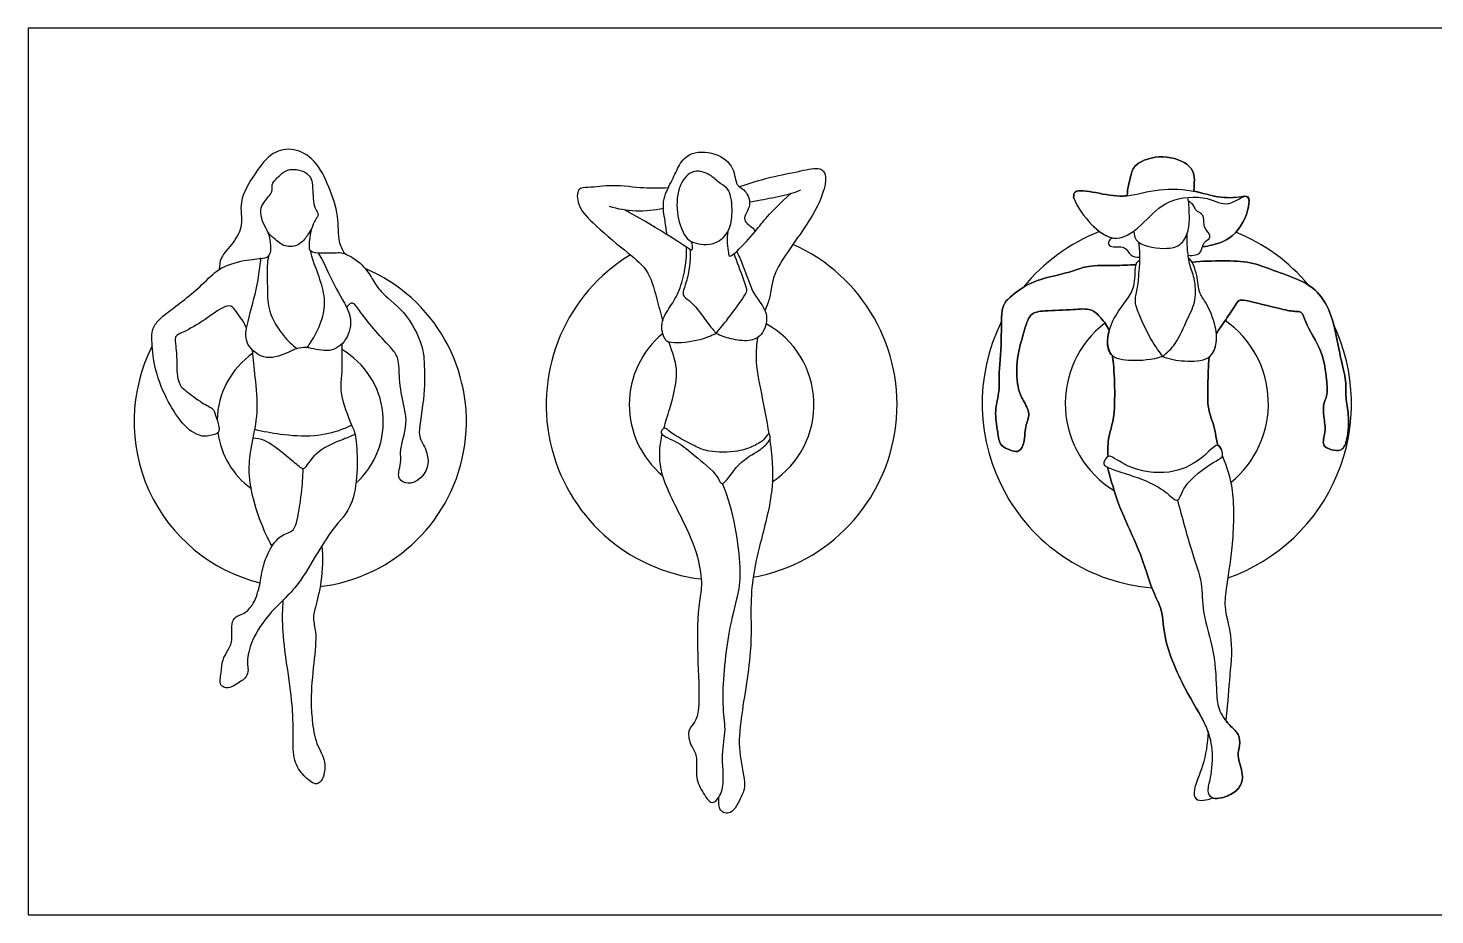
# Model space of a CAD drawing. Header units: millimetres. Extents: x 144.8 to 160.3, y 0.8 to 12.7.
# Drawn here: x 144.804 to 148.674, y 10.219 to 12.657 of the extents above; entities that cross this region are included whole.
import ezdxf

# ---------------------------------------------------------------- set-up
doc = ezdxf.new("R2010")
doc.units = ezdxf.units.MM
doc.layers.add('AG-PEOPLE', color=7, linetype='Continuous', true_color=0x66ccff)
doc.layers.add('X-VPRT', color=6, linetype='Continuous', true_color=0xff00ff)

msp = doc.modelspace()

# ---------------------------------------------------------------- linework, layer by layer
at = {"layer": 'AG-PEOPLE'}
for centre, radius, start, end in [((147.9363, 11.6249), 0.508, 111.3544, 141.0051), ((147.9363, 11.6249), 0.508, 39.8457, 68.0286), ((146.7116, 11.6219), 0.4826, 280.3548, 66.0178), ((146.7116, 11.6219), 0.4826, 121.3369, 263.3239), ((145.5524, 11.5755), 0.4572, 276.8853, 67.0012), ((146.7116, 11.6219), 0.254, 303.2796, 61.2013), ((147.9363, 11.6249), 0.508, 153.5581, 265.3734), ((147.9363, 11.6249), 0.2794, 127.5564, 238.7603), ((147.9363, 11.6249), 0.2794, 309.2351, 54.8925), ((147.9363, 11.6249), 0.508, 289.3988, 25.4576), ((146.7116, 11.6219), 0.254, 129.586, 230.1866), ((145.5524, 11.5755), 0.4572, 152.9629, 256.037), ((145.5524, 11.5755), 0.2286, 312.117, 59.8849), ((145.5524, 11.5755), 0.2286, 124.7949, 178.9995), ((145.5524, 11.5755), 0.2286, 187.6664, 233.6943)]:
    msp.add_arc(centre, radius, start, end, dxfattribs=at)
for points, knots in [([(145.6749, 12.0372), (145.6689, 12.0478), (145.6557, 12.0705), (145.6599, 12.1431), (145.6327, 12.2203), (145.5973, 12.2949), (145.5365, 12.3304), (145.4722, 12.3183), (145.4269, 12.2578), (145.3805, 12.1815), (145.3978, 12.116), (145.3699, 12.0672), (145.3314, 12.0281), (145.3299, 12.0045), (145.3295, 11.9937)], [0, 0, 0, 0, 0.337632, 0.803463, 1.316422, 1.820855, 2.270177, 2.694549, 3.177459, 3.698722, 4.139709, 4.549305, 4.957103, 5.27518, 5.27518, 5.27518, 5.27518]), ([(146.5612, 12.0897), (146.5592, 12.1022), (146.5569, 12.1276), (146.5454, 12.182), (146.5734, 12.234), (146.5918, 12.276), (146.6194, 12.3182), (146.6958, 12.3188), (146.7489, 12.2769), (146.749, 12.2236), (146.7753, 12.2164), (146.7996, 12.1707), (146.7607, 12.1291), (146.8004, 12.1082), (146.8021, 12.1011), (146.8039, 12.098)], [0, 0, 0, 0, 0.353725, 0.771817, 1.20554, 1.596808, 1.981185, 2.457176, 2.914216, 3.298093, 3.573641, 3.95394, 4.331921, 4.659155, 4.846085, 4.846085, 4.846085, 4.846085]), ([(145.4049, 11.8324), (145.3982, 11.8477), (145.3795, 11.8734), (145.3631, 11.8976), (145.3342, 11.8882), (145.2856, 11.8509), (145.2292, 11.8199), (145.2165, 11.8159), (145.2059, 11.8064), (145.2109, 11.7811), (145.2137, 11.7339), (145.2128, 11.7017), (145.2206, 11.6792), (145.2247, 11.6702), (145.2392, 11.6591), (145.2813, 11.6262), (145.3129, 11.6116), (145.3168, 11.5989), (145.334, 11.5553), (145.3257, 11.5443), (145.3172, 11.539), (145.2912, 11.5338), (145.2801, 11.536), (145.2529, 11.5458), (145.2221, 11.5755), (145.1811, 11.6402), (145.1493, 11.7248), (145.144, 11.7967), (145.1431, 11.8281), (145.1639, 11.8572), (145.1907, 11.8769), (145.2856, 11.9506), (145.3239, 11.9973), (145.3955, 12.0208), (145.4481, 12.0237), (145.4663, 12.0285), (145.4729, 12.0452), (145.4706, 12.0748), (145.4632, 12.1012), (145.4469, 12.1244), (145.4412, 12.1584), (145.452, 12.1804), (145.4788, 12.2063), (145.4716, 12.227), (145.4888, 12.2463), (145.5107, 12.2663), (145.5373, 12.2717), (145.5719, 12.2605), (145.584, 12.2421), (145.5873, 12.2183), (145.5881, 12.1613), (145.6058, 12.1464), (145.5942, 12.1317), (145.5876, 12.1178), (145.5788, 12.0903), (145.5755, 12.0558), (145.5794, 12.0417), (145.6112, 12.0382), (145.6559, 12.0403), (145.6754, 12.0397), (145.7267, 12.0091), (145.7535, 11.9618), (145.7783, 11.9247), (145.8524, 11.8712), (145.8924, 11.776), (145.8928, 11.7354), (145.8975, 11.6519), (145.876, 11.5462), (145.8836, 11.5257), (145.9022, 11.4924), (145.9071, 11.4515), (145.8716, 11.3974), (145.8341, 11.4035), (145.8241, 11.4217), (145.8203, 11.4312), (145.8295, 11.4584), (145.829, 11.476), (145.823, 11.5061), (145.8519, 11.5538), (145.8377, 11.6175), (145.8232, 11.6904), (145.8254, 11.7486), (145.8046, 11.7762), (145.7585, 11.8248), (145.7229, 11.869), (145.702, 11.9), (145.6925, 11.9026), (145.6825, 11.8944), (145.6803, 11.8891)], [0, 0, 0, 0, 0.395132, 0.674414, 0.947897, 1.401669, 1.847972, 2.0461, 2.232046, 2.506506, 2.896914, 3.221452, 3.484836, 3.652668, 3.882233, 4.299506, 4.628038, 4.807985, 5.575889, 5.765466, 5.918424, 6.327943, 6.507404, 6.798179, 7.160902, 7.649709, 8.191863, 8.661424, 8.967749, 9.279572, 9.611604, 10.217311, 10.666152, 11.142218, 11.548364, 11.772252, 11.991921, 12.296083, 12.589426, 12.887101, 13.204375, 13.482424, 13.809776, 14.048859, 14.320311, 14.62469, 14.911716, 15.240408, 15.488379, 15.766888, 16.185935, 16.428344, 16.642338, 16.864131, 17.168086, 17.497991, 17.686335, 17.98946, 18.366072, 18.614362, 19.032447, 19.446013, 19.813682, 20.347775, 20.904793, 21.25699, 21.775367, 22.350008, 22.604636, 22.93637, 23.296299, 23.721837, 24.73748, 24.73748, 24.955208, 25.497577, 25.497577, 25.497577, 27.056658, 27.504465, 27.99565, 28.40962, 28.728263, 29.1843, 29.622867, 29.949142, 30.103614, 30.334442, 30.334442, 30.334442, 30.334442]), ([(146.7604, 12.2215), (146.7889, 12.2312), (146.8459, 12.2486), (146.9254, 12.2632), (146.9818, 12.277), (147.0022, 12.2532), (146.9906, 12.1931), (146.9408, 12.1038), (146.8481, 11.9857), (146.8485, 11.9233), (146.8358, 11.8927), (146.8309, 11.8802)], [0, 0, 0, 0, 0.544207, 1.069714, 1.484572, 1.756058, 2.176905, 2.773594, 3.469789, 3.934066, 4.214964, 4.214964, 4.214964, 4.214964]), ([(148.0105, 12.2089), (148.011, 12.215), (148.0121, 12.2333), (148.0128, 12.2521), (148.0007, 12.2845), (147.9264, 12.3142), (147.8461, 12.2872), (147.8369, 12.2491), (147.8278, 12.2143), (147.8276, 12.1966)], [-2.501402, -2.501402, -2.501402, -2.501402, -2.365114, -2.070327, -1.760401, -1.261589, -0.758754, -0.417862, 0, 0, 0, 0]), ([(147.8276, 12.1966), (147.8278, 12.2143), (147.8369, 12.2491), (147.8461, 12.2872), (147.9264, 12.3142), (148.0007, 12.2845), (148.0128, 12.2521), (148.0121, 12.2333), (148.011, 12.215), (148.0105, 12.2089)], [0, 0, 0, 0, 0.417862, 0.758754, 1.261589, 1.760401, 2.070327, 2.365114, 2.501402, 2.501402, 2.501402, 2.501402]), ([(146.6352, 12.0677), (146.6245, 12.0714), (146.6093, 12.0835), (146.5859, 12.1422), (146.5887, 12.2175), (146.6264, 12.2722), (146.6805, 12.2576), (146.7079, 12.2274), (146.737, 12.2153), (146.7423, 12.1489), (146.7363, 12.1013), (146.6966, 12.0577), (146.6502, 12.0626), (146.6352, 12.0677)], [0, 0, 0, 0, 0.307287, 0.749673, 1.252091, 1.681774, 2.075233, 2.439057, 2.739506, 3.186486, 3.590494, 4.005199, 4.43922, 4.43922, 4.43922, 4.43922]), ([(146.5648, 12.2179), (146.5423, 12.2171), (146.4972, 12.2154), (146.4141, 12.2281), (146.3483, 12.2181), (146.3127, 12.2191), (146.3141, 12.1661), (146.358, 12.1199), (146.4431, 12.0465), (146.5117, 11.9958), (146.5288, 11.9299), (146.5439, 11.8732), (146.5495, 11.8531)], [0, 0, 0, 0, 0.470652, 0.998688, 1.469932, 1.765973, 2.124908, 2.58511, 3.196836, 3.71547, 4.243094, 4.538656, 4.538656, 4.538656, 4.538656]), ([(146.7288, 12.0982), (146.724, 12.0792), (146.7298, 12.0419), (146.7323, 12.0259), (146.7586, 12.0466), (146.806, 12.0987), (146.8355, 12.14), (146.8724, 12.1755), (146.9034, 12.2032)], [0, 0, 0, 0, 0.439282, 0.616565, 0.902102, 1.391511, 1.810426, 2.306098, 2.306098, 2.306098, 2.306098]), ([(146.7887, 12.1795), (146.8095, 12.1829), (146.8479, 12.1901), (146.9109, 12.2041), (146.9234, 12.2101), (146.9296, 12.2128)], [0, 0, 0, 0, 0.455396, 0.905712, 1.162018, 1.162018, 1.162018, 1.162018]), ([(147.68, 12.1918), (147.6804, 12.1969), (147.6785, 12.2153), (147.747, 12.2048), (147.8173, 12.1883), (147.9031, 12.2165), (148.0046, 12.2152), (148.0842, 12.1869), (148.1314, 12.192), (148.1538, 12.1957)], [0, 0, 0, 0, 0.224338, 0.655527, 1.15819, 1.694612, 2.270819, 2.793515, 3.265681, 3.265681, 3.265681, 3.265681]), ([(147.8276, 12.1966), (147.824, 12.1962), (147.795, 12.1936), (147.747, 12.2048), (147.6785, 12.2153), (147.6804, 12.1969), (147.68, 12.1918)], [-1.227824, -1.227824, -1.227824, -1.227824, -1.15819, -0.655527, -0.224338, 0, 0, 0, 0]), ([(147.68, 12.1918), (147.6905, 12.164), (147.7244, 12.1165), (147.7981, 12.0598), (147.8783, 12.124), (147.9348, 12.1907), (148.0492, 12.1981), (148.1027, 12.1603), (148.1587, 12.2082), (148.1671, 12.1691), (148.133, 12.0834), (148.0708, 12.0618), (148.0407, 12.0567), (148.0342, 12.056)], [0, 0, 0, 0, 0.541065, 1.047071, 1.583551, 2.125682, 2.710692, 3.157481, 3.572504, 3.841699, 4.380774, 4.890509, 5.032762, 5.032762, 5.032762, 5.032762]), ([(147.68, 12.1918), (147.6905, 12.164), (147.7218, 12.1202), (147.7657, 12.0849), (147.7859, 12.0807)], [0, 0, 0, 0, 0.5410649, 0.965513, 0.965513, 0.965513, 0.965513]), ([(147.8446, 12.099), (147.8471, 12.0882), (147.8503, 12.0597), (147.9394, 12.0468), (147.9781, 12.0612), (147.9987, 12.101), (147.9987, 12.1474), (147.9968, 12.1771), (147.9945, 12.1919)], [0, 0, 0, 0, 0.329721, 0.844718, 1.209827, 1.572998, 1.962745, 2.346451, 2.346451, 2.346451, 2.346451]), ([(148.1495, 12.1949), (148.1285, 12.1917), (148.0844, 12.1876), (148.0374, 12.2036), (148.0105, 12.2089)], [-3.2354571, -3.2354571, -3.2354571, -3.2354571, -2.7935148, -2.3065876, -2.3065876, -2.3065876, -2.3065876]), ([(148.0342, 12.056), (148.0407, 12.0567), (148.0708, 12.0618), (148.133, 12.0834), (148.1671, 12.1691), (148.1616, 12.1949), (148.1495, 12.1949)], [-5.032762, -5.032762, -5.032762, -5.032762, -4.883825, -4.35014, -3.785735, -3.503892, -3.503892, -3.503892, -3.503892]), ([(146.5515, 12.1616), (146.5269, 12.156), (146.476, 12.1509), (146.4268, 12.1596), (146.4032, 12.1668)], [0, 0, 0, 0, 0.4984867, 0.9911095, 0.9911095, 0.9911095, 0.9911095]), ([(146.6272, 12.0711), (146.6306, 12.0641), (146.6331, 12.0437), (146.619, 12.0523), (146.5577, 12.0935), (146.4618, 12.1484), (146.4486, 12.1554), (146.4451, 12.1573)], [0, 0, 0, 0, 0.276837, 0.431021, 0.937953, 1.554727, 1.740968, 1.740968, 1.740968, 1.740968]), ([(147.995, 12.0328), (148.0016, 12.0315), (148.0154, 12.0328), (148.0329, 12.0398), (148.0341, 12.0702), (148.0634, 12.0795), (148.0426, 12.1056), (148.0372, 12.117), (148.0409, 12.146), (148.0139, 12.1543), (148.0126, 12.1692), (148.0016, 12.1783), (147.9959, 12.1818)], [0, 0, 0, 0, 0.258554, 0.490448, 0.786732, 1.05356, 1.339771, 1.557408, 1.840984, 2.116568, 2.324703, 2.581654, 2.581654, 2.581654, 2.581654]), ([(145.5854, 12.1101), (145.5814, 12.1019), (145.5714, 12.0866), (145.5509, 12.0581), (145.5091, 12.0533), (145.4821, 12.0776), (145.4696, 12.0889), (145.464, 12.0953)], [0, 0, 0, 0, 0.292952, 0.616222, 0.957989, 1.286516, 1.568355, 1.568355, 1.568355, 1.568355]), ([(147.7859, 12.0807), (147.7814, 12.0781), (147.7731, 12.0693), (147.7798, 12.0514), (147.8245, 12.062), (147.8337, 12.0292), (147.8531, 12.0277), (147.8614, 12.0276)], [0, 0, 0, 0, 0.227263, 0.430184, 0.781424, 1.078474, 1.363749, 1.363749, 1.363749, 1.363749]), ([(147.7859, 12.0807), (147.7814, 12.0781), (147.7731, 12.0693), (147.7798, 12.0514), (147.8245, 12.062), (147.8337, 12.0292), (147.8531, 12.0277), (147.8614, 12.0276)], [0, 0, 0, 0, 0.227263, 0.430184, 0.781424, 1.078474, 1.363749, 1.363749, 1.363749, 1.363749]), ([(147.9242, 11.7543), (147.9372, 11.7649), (147.963, 11.7874), (147.9931, 11.859), (148.0186, 11.9075), (148.0141, 11.9702), (147.9972, 12.0076), (147.9931, 12.0504), (147.9924, 12.0658), (147.9924, 12.0924)], [0, 0, 0, 0, 0.406153, 0.904513, 1.334205, 1.77327, 2.146854, 2.514124, 2.788722, 2.788722, 2.788722, 2.788722]), ([(145.6012, 12.0398), (145.6048, 12.0345), (145.6166, 12.0167), (145.6491, 11.9372), (145.6994, 11.8677), (145.6839, 11.7981), (145.6348, 11.762), (145.5768, 11.7801), (145.5478, 11.7792), (145.5204, 11.7663), (145.4588, 11.7386), (145.399, 11.7863), (145.404, 11.8415), (145.4332, 11.9361), (145.4412, 11.9979), (145.4434, 12.0167), (145.4442, 12.0253)], [0.084386, 0.084386, 0.084386, 0.084386, 0.300292, 0.830507, 1.351784, 1.793549, 2.204789, 2.627597, 2.920575, 3.224818, 3.66771, 4.111272, 4.513168, 5.076708, 5.517271, 5.802677, 5.802677, 5.802677, 5.802677]), ([(145.57, 11.7787), (145.5735, 11.7826), (145.5811, 11.7903), (145.611, 11.8455), (145.6235, 11.8995), (145.6115, 11.9575), (145.588, 12.0151), (145.5835, 12.0349), (145.5812, 12.0446)], [0, 0, 0, 0, 0.220089, 0.653359, 1.075953, 1.506117, 1.943885, 2.249503, 2.249503, 2.249503, 2.249503]), ([(146.6246, 12.049), (146.6255, 12.0339), (146.6247, 12.0039), (146.6157, 11.9605), (146.6042, 11.9325), (146.6074, 11.9168), (146.6317, 11.9052), (146.677, 11.8404), (146.6899, 11.826), (146.6966, 11.8179), (146.6821, 11.8108), (146.6521, 11.7978), (146.5955, 11.79), (146.564, 11.7935), (146.556, 11.7979), (146.5391, 11.8427), (146.5672, 11.8871), (146.5945, 11.9292), (146.6114, 11.9879), (146.6157, 12.0324), (146.6153, 12.055)], [0, 0, 0, 0, 0.385716, 0.770879, 1.080148, 1.282915, 1.570934, 2.075696, 2.397056, 2.397056, 2.397056, 2.795916, 3.322056, 3.322056, 3.522939, 3.892987, 4.301468, 4.708522, 5.152421, 5.623504, 5.623504, 5.623504, 5.623504]), ([(146.7532, 12.0435), (146.7589, 12.0313), (146.7694, 12.0083), (146.7897, 11.9511), (146.7984, 11.9307), (146.8142, 11.9072), (146.8439, 11.8671), (146.8248, 11.8105), (146.7873, 11.7943), (146.736, 11.8018), (146.7094, 11.8115), (146.6966, 11.8179)], [0, 0, 0, 0, 0.364634, 0.804803, 1.075105, 1.372919, 1.768455, 2.18253, 2.532487, 2.937961, 3.313775, 3.313775, 3.313775, 3.313775]), ([(146.6966, 11.8179), (146.7099, 11.8337), (146.7318, 11.8619), (146.783, 11.9299), (146.7803, 11.9425), (146.7699, 11.9729), (146.7546, 12.015), (146.7458, 12.037)], [0, 0, 0, 0, 0.451432, 0.960101, 1.147346, 1.458486, 1.942068, 1.942068, 1.942068, 1.942068]), ([(147.8586, 12.069), (147.8616, 12.0483), (147.862, 12.0055), (147.8585, 11.9886), (147.857, 11.9437), (147.8451, 11.9082), (147.8585, 11.871), (147.8944, 11.7926), (147.9157, 11.7674), (147.9242, 11.7543)], [0, 0, 0, 0, 0.453725, 0.702066, 1.076804, 1.422887, 1.778462, 2.307022, 2.699543, 2.699543, 2.699543, 2.699543]), ([(147.995, 12.0328), (148.0016, 12.0315), (148.0154, 12.0328), (148.03, 12.0386), (148.0327, 12.0509), (148.0342, 12.056)], [0, 0, 0, 0, 0.2585535, 0.4904477, 0.6558013, 0.6558013, 0.6558013, 0.6558013]), ([(145.465, 12.0304), (145.4634, 12.0214), (145.4596, 12.003), (145.4629, 11.9363), (145.4619, 11.8784), (145.5047, 11.8095), (145.53, 11.7867), (145.5437, 11.7762)], [0, 0, 0, 0, 0.293718, 0.742377, 1.177374, 1.667133, 2.0691, 2.0691, 2.0691, 2.0691]), ([(147.8513, 12.0065), (147.8312, 12.006), (147.7928, 12.0038), (147.7202, 12.0059), (147.6822, 11.9902), (147.6311, 11.9764), (147.5621, 11.9622), (147.5046, 11.9186), (147.4786, 11.8906), (147.4839, 11.7981), (147.4728, 11.7018), (147.4774, 11.6602), (147.4609, 11.6041), (147.4716, 11.5494), (147.4758, 11.507), (147.5059, 11.4975), (147.5264, 11.4891), (147.5467, 11.5125), (147.5442, 11.5624), (147.5641, 11.5961), (147.5395, 11.6352), (147.5235, 11.6714), (147.5215, 11.7512), (147.543, 11.8177), (147.5569, 11.8742), (147.6025, 11.8814), (147.678, 11.8819), (147.728, 11.8887), (147.7558, 11.8609), (147.7722, 11.8387), (147.778, 11.8261)], [-11.395137, -11.395137, -11.395137, -11.395137, -10.950807, -10.470189, -10.105477, -9.695226, -9.207951, -8.72991, -8.393778, -7.850481, -7.280465, -6.913074, -6.486261, -6.051448, -5.697139, -5.39441, -5.141312, -4.856977, -4.453917, -4.109315, -3.744628, -3.380293, -2.877424, -2.383938, -1.976033, -1.613076, -1.107082, -0.709754, -0.369907, 0, 0, 0, 0]), ([(147.778, 11.8261), (147.7722, 11.8387), (147.7558, 11.8609), (147.728, 11.8887), (147.678, 11.8819), (147.6025, 11.8814), (147.5569, 11.8742), (147.543, 11.8177), (147.5215, 11.7512), (147.5235, 11.6714), (147.5395, 11.6352), (147.5641, 11.5961), (147.5442, 11.5624), (147.5467, 11.5125), (147.5264, 11.4891), (147.5059, 11.4975), (147.4758, 11.507), (147.4716, 11.5494), (147.4609, 11.6041), (147.4774, 11.6602), (147.4728, 11.7018), (147.4839, 11.7981), (147.4786, 11.8906), (147.5046, 11.9186), (147.5621, 11.9622), (147.6311, 11.9764), (147.6822, 11.9902), (147.7202, 12.0059), (147.7928, 12.0038), (147.8312, 12.006), (147.8513, 12.0065)], [0, 0, 0, 0, 0.369907, 0.709754, 1.107082, 1.613076, 1.976033, 2.383938, 2.877424, 3.380293, 3.744628, 4.109315, 4.453917, 4.856977, 5.141312, 5.39441, 5.697139, 6.051448, 6.486261, 6.913074, 7.280465, 7.850481, 8.393778, 8.72991, 9.207951, 9.695226, 10.105477, 10.470189, 10.950807, 11.395137, 11.395137, 11.395137, 11.395137]), ([(147.9242, 11.7543), (147.8941, 11.7448), (147.8426, 11.7403), (147.7725, 11.7496), (147.7707, 11.818), (147.7973, 11.8734), (147.8314, 11.9155), (147.8507, 11.9508), (147.8483, 12.0092), (147.8553, 12.0152), (147.8614, 12.0184)], [0, 0, 0, 0, 0.513989, 0.954072, 1.380275, 1.836332, 2.251586, 2.622905, 3.043815, 3.239204, 3.239204, 3.239204, 3.239204]), ([(147.8614, 12.0184), (147.8553, 12.0152), (147.8529, 12.0131), (147.8514, 12.0072), (147.8513, 12.0065)], [-3.2392045, -3.2392045, -3.2392045, -3.2392045, -3.0438153, -3.0215727, -3.0215727, -3.0215727, -3.0215727]), ([(147.9242, 11.7543), (147.9436, 11.7472), (147.9825, 11.7399), (148.0547, 11.742), (148.0746, 11.7872), (148.0737, 11.8362), (148.0453, 11.9053), (148.0232, 11.9287), (148.0217, 11.9792), (148.0063, 12.0176), (147.9961, 12.025)], [0, 0, 0, 0, 0.4516, 0.914158, 1.280769, 1.686501, 2.174432, 2.495271, 2.886431, 3.328545, 3.328545, 3.328545, 3.328545]), ([(148.0727, 11.8179), (148.08, 11.8285), (148.0937, 11.8484), (148.1239, 11.8936), (148.1344, 11.9108), (148.1559, 11.9092), (148.2505, 11.8842), (148.287, 11.8775), (148.3097, 11.8789), (148.3168, 11.8446), (148.3668, 11.7684), (148.3758, 11.6947), (148.3794, 11.6467), (148.3656, 11.6245), (148.3676, 11.5881), (148.3756, 11.5476), (148.3601, 11.5085), (148.3898, 11.4968), (148.4195, 11.4925), (148.4355, 11.53), (148.4381, 11.5938), (148.4269, 11.641), (148.4316, 11.6891), (148.4122, 11.7527), (148.3968, 11.8549), (148.3606, 11.9287), (148.3041, 11.9666), (148.2296, 11.9904), (148.1668, 12.0165), (148.0904, 12.0177), (148.0339, 12.0167), (148.0053, 12.0141)], [-11.697585, -11.697585, -11.697585, -11.697585, -11.34138, -10.919921, -10.682456, -10.436743, -9.866627, -9.503105, -9.270496, -8.962645, -8.41331, -7.909327, -7.526184, -7.245801, -6.908686, -6.531362, -6.193509, -5.904634, -5.612684, -5.276811, -4.814842, -4.414963, -4.028695, -3.563264, -2.976428, -2.464495, -2.002341, -1.497554, -1.026785, -0.531194, 0, 0, 0, 0]), ([(148.0053, 12.0141), (148.0339, 12.0167), (148.0904, 12.0177), (148.1668, 12.0165), (148.2296, 11.9904), (148.3041, 11.9666), (148.3606, 11.9287), (148.3968, 11.8549), (148.4122, 11.7527), (148.4316, 11.6891), (148.4269, 11.641), (148.4381, 11.5938), (148.4355, 11.53), (148.4195, 11.4925), (148.3898, 11.4968), (148.3601, 11.5085), (148.3756, 11.5476), (148.3676, 11.5881), (148.3656, 11.6245), (148.3794, 11.6467), (148.3758, 11.6947), (148.3668, 11.7684), (148.3168, 11.8446), (148.3097, 11.8789), (148.287, 11.8775), (148.2505, 11.8842), (148.1559, 11.9092), (148.1344, 11.9108), (148.1239, 11.8936), (148.0937, 11.8484), (148.08, 11.8285), (148.0727, 11.8179)], [0, 0, 0, 0, 0.531194, 1.026785, 1.497554, 2.002341, 2.464495, 2.976428, 3.563264, 4.028695, 4.414963, 4.814842, 5.276811, 5.612684, 5.904634, 6.193509, 6.531362, 6.908686, 7.245801, 7.526184, 7.909327, 8.41331, 8.962645, 9.270496, 9.503105, 9.866627, 10.436743, 10.682456, 10.919921, 11.34138, 11.697585, 11.697585, 11.697585, 11.697585]), ([(146.8104, 11.8063), (146.8077, 11.7886), (146.8035, 11.7347), (146.8197, 11.6603), (146.8354, 11.5801), (146.8413, 11.5423)], [4.681579, 4.681579, 4.681579, 4.681579, 4.977971, 5.555233, 6.092034, 6.092034, 6.092034, 6.092034]), ([(147.778, 11.8261), (147.7769, 11.8223), (147.7712, 11.7986), (147.7719, 11.7723), (147.7871, 11.7557)], [-1.4625962, -1.4625962, -1.4625962, -1.4625962, -1.3721609, -0.9039481, -0.9039481, -0.9039481, -0.9039481]), ([(148.0527, 11.7532), (148.0631, 11.7612), (148.0724, 11.7833), (148.0738, 11.8066), (148.0727, 11.8179)], [0.9448261, 0.9448261, 0.9448261, 0.9448261, 1.2807688, 1.5485777, 1.5485777, 1.5485777, 1.5485777]), ([(145.6669, 11.7889), (145.6673, 11.7731), (145.6671, 11.7418), (145.6667, 11.6994), (145.6591, 11.6556), (145.6927, 11.5639), (145.7089, 11.5386), (145.7148, 11.3568), (145.6479, 11.2909), (145.6003, 11.2163), (145.5508, 11.1298), (145.5067, 11.0856), (145.4588, 11.0393), (145.4136, 10.9686), (145.4053, 10.9123), (145.4102, 10.8935), (145.4054, 10.8721), (145.3895, 10.8618), (145.3556, 10.8376), (145.3282, 10.8494), (145.3356, 10.8854), (145.3373, 10.9201), (145.3529, 10.9447), (145.3685, 10.9737), (145.3605, 11.0177), (145.3745, 11.0407), (145.3967, 11.0453), (145.4237, 11.0695), (145.4416, 11.1211), (145.447, 11.1654), (145.4595, 11.209), (145.492, 11.2632), (145.5322, 11.2722), (145.5447, 11.2976), (145.5571, 11.3813), (145.5598, 11.4227), (145.5605, 11.445)], [0, 0, 0, 0, 0.385123, 0.741753, 1.121877, 1.654826, 1.989134, 2.710502, 3.253867, 3.777491, 4.33381, 4.772861, 5.227501, 5.744623, 6.154876, 6.397371, 6.640666, 6.886202, 7.239764, 7.497814, 7.817761, 8.151942, 8.447507, 8.764678, 9.132824, 9.403304, 9.657409, 9.985254, 10.397149, 10.771096, 11.150509, 11.586924, 11.923975, 12.203922, 12.711879, 13.169859, 13.169859, 13.169859, 13.169859]), ([(145.4751, 11.233), (145.4676, 11.2461), (145.4527, 11.2723), (145.4158, 11.3767), (145.4099, 11.4507), (145.4189, 11.5167), (145.4395, 11.6016), (145.4282, 11.6973), (145.424, 11.7474), (145.4209, 11.7723)], [0, 0, 0, 0, 0.376293, 0.958456, 1.446488, 1.894816, 2.416953, 2.964792, 3.450517, 3.450517, 3.450517, 3.450517]), ([(146.5667, 11.7935), (146.5678, 11.7899), (146.5777, 11.7584), (146.5953, 11.7147), (146.5726, 11.6211), (146.5564, 11.5731), (146.5515, 11.5557)], [4.844345, 4.844345, 4.844345, 4.844345, 4.905778, 5.394578, 5.977838, 6.316364, 6.316364, 6.316364, 6.316364]), ([(147.7871, 11.7557), (147.7905, 11.7277), (147.7938, 11.6735), (147.7927, 11.5821), (147.7745, 11.5345), (147.7739, 11.4974), (147.7747, 11.4797)], [-1.89342, -1.89342, -1.89342, -1.89342, -1.366934, -0.826012, -0.417824, 0, 0, 0, 0]), ([(147.7747, 11.4797), (147.7739, 11.4974), (147.7745, 11.5345), (147.7927, 11.5821), (147.7938, 11.6735), (147.7905, 11.7277), (147.7871, 11.7557)], [0, 0, 0, 0, 0.417824, 0.826012, 1.366934, 1.89342, 1.89342, 1.89342, 1.89342]), ([(148.0764, 11.5102), (148.0722, 11.5281), (148.0685, 11.5622), (148.0471, 11.6107), (148.0496, 11.6773), (148.0505, 11.7276), (148.0527, 11.7532)], [-1.772459, -1.772459, -1.772459, -1.772459, -1.381192, -0.966405, -0.502762, 0, 0, 0, 0]), ([(148.0527, 11.7532), (148.0505, 11.7276), (148.0496, 11.6773), (148.0471, 11.6107), (148.0685, 11.5622), (148.0722, 11.5281), (148.0764, 11.5102)], [0, 0, 0, 0, 0.502762, 0.966405, 1.381192, 1.772459, 1.772459, 1.772459, 1.772459]), ([(145.7032, 11.5399), (145.6923, 11.5357), (145.6709, 11.5259), (145.5996, 11.5), (145.5675, 11.4503), (145.5606, 11.443), (145.5466, 11.454), (145.5134, 11.4819), (145.4557, 11.528), (145.4333, 11.5288), (145.4228, 11.5297)], [0, 0, 0, 0, 0.33091, 0.820473, 1.240139, 1.384553, 1.59044, 1.970483, 2.448351, 2.762162, 2.762162, 2.762162, 2.762162]), ([(145.6935, 11.5659), (145.6834, 11.5606), (145.6618, 11.55), (145.5891, 11.531), (145.498, 11.539), (145.4508, 11.5476), (145.4275, 11.5534)], [0, 0, 0, 0, 0.327803, 0.806174, 1.34452, 1.819082, 1.819082, 1.819082, 1.819082]), ([(146.5476, 11.5408), (146.5463, 11.5355), (146.539, 11.5019), (146.5374, 11.4278), (146.6111, 11.2967), (146.6512, 11.196), (146.6591, 11.1168), (146.6444, 11.0641), (146.6451, 10.9123), (146.6527, 10.7911), (146.6398, 10.7483), (146.6155, 10.726), (146.6264, 10.6825), (146.6475, 10.6561), (146.6375, 10.5994), (146.6562, 10.5609), (146.6842, 10.5172), (146.707, 10.5442), (146.7207, 10.5814), (146.7095, 10.6602), (146.7258, 10.731), (146.7097, 10.8001), (146.727, 10.9938), (146.7585, 11.0982), (146.7683, 11.1773), (146.7451, 11.3334), (146.7136, 11.4048)], [6.413831, 6.413831, 6.413831, 6.413831, 6.516787, 7.069035, 7.769168, 8.375746, 8.864165, 9.283652, 9.992714, 10.633078, 10.995316, 11.302703, 11.663721, 11.995315, 12.409816, 12.801489, 13.165523, 13.442563, 13.804166, 14.312472, 14.790811, 15.272673, 16.070152, 16.667017, 17.172309, 18.048508, 18.048508, 18.048508, 18.048508]), ([(146.7136, 11.4048), (146.7084, 11.404), (146.7016, 11.4315), (146.634, 11.4834), (146.5982, 11.5173), (146.5407, 11.539), (146.547, 11.5519), (146.556, 11.5606), (146.5716, 11.543), (146.6385, 11.5072), (146.6759, 11.4909), (146.7561, 11.4905), (146.7995, 11.5074), (146.8298, 11.5244), (146.8409, 11.5454), (146.8439, 11.539), (146.8472, 11.5291), (146.839, 11.5173), (146.8134, 11.4918), (146.7568, 11.4675), (146.7225, 11.406), (146.7136, 11.4048)], [0, 0, 0, 0, 0.279525, 0.808637, 1.244966, 1.656678, 1.827933, 2.001643, 2.251679, 2.748335, 3.133291, 3.633097, 4.029887, 4.370227, 4.611857, 4.721198, 4.90087, 5.105371, 5.437328, 5.910356, 6.385748, 6.385748, 6.385748, 6.385748]), ([(146.8439, 11.5249), (146.8445, 11.5203), (146.8513, 11.4706), (146.8565, 11.3826), (146.8174, 11.2418), (146.7972, 11.1534), (146.79, 11.0612), (146.7973, 10.9426), (146.7607, 10.7498), (146.7578, 10.6638), (146.78, 10.5751), (146.7668, 10.546), (146.7409, 10.4908), (146.7022, 10.5041), (146.7038, 10.5276), (146.7038, 10.5426)], [6.175256, 6.175256, 6.175256, 6.175256, 6.240958, 6.898056, 7.585525, 8.13405, 8.66989, 9.307479, 10.107579, 10.660419, 11.181728, 11.515896, 11.933825, 12.23086, 12.563288, 12.563288, 12.563288, 12.563288]), ([(147.7629, 11.4593), (147.7619, 11.4642), (147.7694, 11.4754), (147.7799, 11.486), (147.8326, 11.4424), (147.9438, 11.4261), (148.026, 11.4647), (148.0676, 11.511), (148.0822, 11.5107), (148.0907, 11.491), (148.0902, 11.4757), (148.0598, 11.4629), (147.9814, 11.4046), (147.9716, 11.3568), (147.9555, 11.3606), (147.9359, 11.3817), (147.8818, 11.415), (147.794, 11.4412), (147.7642, 11.4527), (147.7629, 11.4593)], [0, 0, 0, 0, 0.235908, 0.420536, 0.858196, 1.468317, 2.017221, 2.440843, 2.632068, 2.855175, 3.098791, 3.411365, 3.981711, 4.349711, 4.529393, 4.824692, 5.286817, 5.851984, 6.168622, 6.168622, 6.168622, 6.168622]), ([(148.0892, 11.4811), (148.0904, 11.4844), (148.0899, 11.4928), (148.0847, 11.5049), (148.0764, 11.5102)], [-3.0363015, -3.0363015, -3.0363015, -3.0363015, -2.8113122, -2.5341749, -2.5341749, -2.5341749, -2.5341749]), ([(147.7747, 11.4797), (147.7728, 11.4788), (147.7682, 11.4737), (147.7619, 11.4642), (147.7629, 11.4593)], [-0.3532042, -0.3532042, -0.3532042, -0.3532042, -0.2359075, 0, 0, 0, 0]), ([(148.0995, 10.7521), (148.1037, 10.7893), (148.1082, 10.8632), (148.1213, 10.9734), (148.0938, 11.0574), (148.1001, 11.1176), (148.1193, 11.2315), (148.1249, 11.3854), (148.102, 11.4503), (148.0892, 11.4811)], [0, 0, 0, 0, 0.607643, 1.211596, 1.736309, 2.17173, 2.787103, 3.500428, 4.070235, 4.070235, 4.070235, 4.070235]), ([(148.0995, 10.7521), (148.1037, 10.7893), (148.1082, 10.8632), (148.1213, 10.9734), (148.0938, 11.0574), (148.1001, 11.1176), (148.1193, 11.2315), (148.1249, 11.3854), (148.102, 11.4503), (148.0892, 11.4811)], [0, 0, 0, 0, 0.607643, 1.211596, 1.736309, 2.17173, 2.787103, 3.500428, 4.070235, 4.070235, 4.070235, 4.070235]), ([(147.7733, 11.4498), (147.7831, 11.4129), (147.803, 11.34), (147.8701, 11.2051), (147.8953, 11.1092), (147.9266, 11.057), (147.926, 10.974), (147.983, 10.8402), (148.0333, 10.7624), (148.048, 10.7277), (148.0503, 10.7214)], [-11.954192, -11.954192, -11.954192, -11.954192, -11.340977, -10.636459, -10.068146, -9.639632, -9.130445, -8.435592, -7.820187, -7.684408, -7.684408, -7.684408, -7.684408]), ([(147.9654, 11.3595), (147.9784, 11.313), (148.002, 11.2214), (148.0364, 11.1321), (148.031, 11.0506), (148.0709, 10.9421), (148.072, 10.8323), (148.077, 10.7797), (148.1112, 10.7361), (148.1357, 10.7175), (148.1386, 10.683), (148.1271, 10.6562), (148.15, 10.6054), (148.1376, 10.5647), (148.1048, 10.544), (148.0581, 10.5334), (148.0471, 10.5621), (148.0591, 10.5978), (148.0653, 10.6756), (148.0453, 10.7439), (147.983, 10.8402), (147.926, 10.974), (147.9266, 11.057), (147.8953, 11.1092), (147.8701, 11.2051), (147.803, 11.34), (147.7831, 11.4129), (147.7733, 11.4498)], [0, 0, 0, 0, 0.689723, 1.242974, 1.748275, 2.366386, 2.965069, 3.378085, 3.791286, 4.105049, 4.421338, 4.726105, 5.140866, 5.497124, 5.85367, 6.222852, 6.490912, 6.840924, 7.340338, 7.820187, 8.435592, 9.130445, 9.639632, 10.068146, 10.636459, 11.340977, 11.954192, 11.954192, 11.954192, 11.954192]), ([(145.6122, 11.2344), (145.6148, 11.2016), (145.6134, 11.138), (145.5945, 11.0668), (145.5855, 11.0327), (145.5988, 10.9941), (145.5894, 10.9105), (145.5799, 10.8109), (145.585, 10.7552), (145.5938, 10.6881), (145.6266, 10.6435), (145.6153, 10.5856), (145.5916, 10.5747), (145.5606, 10.6018), (145.5317, 10.6417), (145.5331, 10.7027), (145.533, 10.735), (145.5315, 10.8), (145.5156, 10.907), (145.5022, 11.0075), (145.504, 11.0595), (145.5057, 11.0849)], [0, 0, 0, 0, 0.555613, 1.031677, 1.350724, 1.691346, 2.206994, 2.770185, 3.192437, 3.64177, 4.058137, 4.461207, 4.704735, 5.042868, 5.440354, 5.865634, 6.184197, 6.624372, 7.214879, 7.781121, 8.269585, 8.269585, 8.269585, 8.269585]), ([(148.0503, 10.7214), (148.0479, 10.6906), (148.0405, 10.6312), (148.0081, 10.5674), (148.013, 10.5343), (148.0385, 10.5329), (148.0539, 10.5368), (148.061, 10.5408)], [0, 0, 0, 0, 0.552073, 1.03327, 1.322074, 1.583807, 1.866626, 1.866626, 1.866626, 1.866626]), ([(148.0503, 10.7214), (148.0479, 10.6906), (148.0405, 10.6312), (148.0081, 10.5674), (148.013, 10.5343), (148.0385, 10.5329), (148.0539, 10.5368), (148.061, 10.5408)], [0, 0, 0, 0, 0.552073, 1.03327, 1.322074, 1.583807, 1.866626, 1.866626, 1.866626, 1.866626]), ([(148.061, 10.5408), (148.0707, 10.5362), (148.1048, 10.544), (148.1376, 10.5647), (148.15, 10.6054), (148.1271, 10.6562), (148.1386, 10.683), (148.1357, 10.7175), (148.1171, 10.7317), (148.1039, 10.7465), (148.0995, 10.7521)], [-6.222852, -6.222852, -6.222852, -6.222852, -5.85367, -5.497124, -5.140866, -4.726105, -4.421338, -4.105049, -3.791286, -3.628568, -3.628568, -3.628568, -3.628568])]:
    msp.add_open_spline(points, degree=3, knots=knots, dxfattribs=at)
for points in [[(147.8614, 12.0276), (147.8614, 12.0244), (147.8614, 12.0213), (147.8614, 12.0184)], [(147.9961, 12.025), (147.9957, 12.0276), (147.9953, 12.0302), (147.995, 12.0328)], [(148.0053, 12.0141), (148.0025, 12.0188), (147.9994, 12.0226), (147.9961, 12.025)], [(147.7629, 11.4593), (147.7637, 11.4555), (147.7675, 11.4526), (147.7733, 11.4498)]]:
    msp.add_open_spline(points, degree=3, dxfattribs=at)
at = {"layer": 'X-VPRT'}
msp.add_lwpolyline([(144.8039, 12.6574), (144.8039, 10.219), (152.7287, 10.219), (152.7287, 12.6574)], close=True, dxfattribs=at)

doc.saveas('drawing.dxf')
